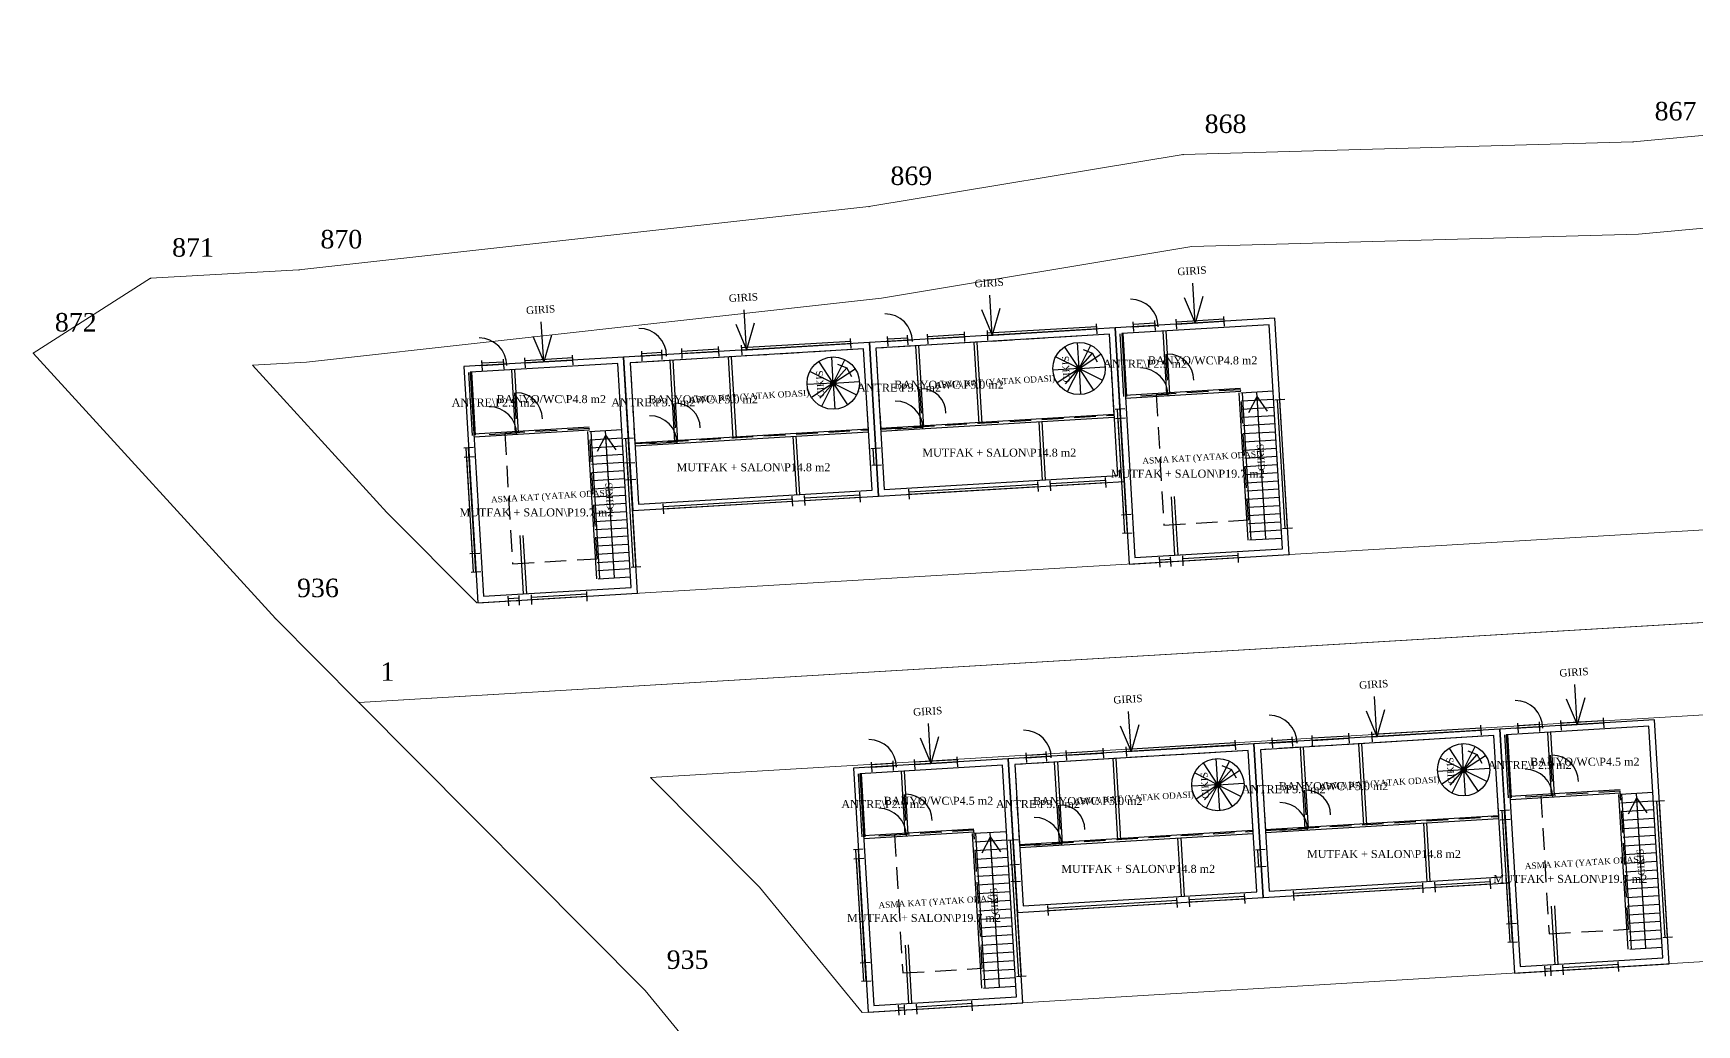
# Model space of a CAD drawing. Header units: metres. Extents: x 566397 to 566551, y 4178520 to 4178592.
# Drawn here: x 566396.6 to 566450.6, y 4178558.5 to 4178590.7 of the extents above; entities that cross this region are included whole.
import ezdxf
from ezdxf.enums import TextEntityAlignment as Align

# ---------------------------------------------------------------- set-up
doc = ezdxf.new("R2010")
doc.units = ezdxf.units.M
doc.linetypes.add('KESIKLI', pattern=[1.05, 0.7, -0.35])
for name, color, linetype, lineweight in [('ADA_SINIR', 5, 'Continuous', 0), ('BINA_115', 1, 'Continuous', 0), ('BINA_116', 1, 'Continuous', 0), ('CEKME_MESAFESI', 2, 'Continuous', 0), ('NOKTA', 7, 'Continuous', 0), ('NOKTA_NO', 8, 'Continuous', 0), ('PARSEL_BOLME', 1, 'Continuous', 0), ('PARSEL_SINIR', 3, 'Continuous', 0)]:
    doc.layers.add(name, color=color, linetype=linetype, lineweight=lineweight)
for name, color, linetype in [('TASLAK_ASMAKAT', 4, 'Continuous'), ('TASLAK_DUVAR', 7, 'Continuous'), ('TASLAK_GIRIS', 1, 'Continuous'), ('TASLAK_KAPI', 1, 'Continuous'), ('TASLAK_MEKAN', 2, 'Continuous'), ('TASLAK_MERDIVEN', 5, 'Continuous'), ('TASLAK_OK', 5, 'Continuous'), ('TASLAK_PENCERE', 3, 'Continuous')]:
    doc.layers.add(name, color=color, linetype=linetype)
doc.styles.get("Standard").update_dxf_attribs({"font": 'times.ttf'})

msp = doc.modelspace()

# ---------------------------------------------------------------- linework, layer by layer
at = {"layer": 'ADA_SINIR'}
msp.add_polyline3d([(566486.28, 4178536.71, 0), (566476.3, 4178543.48, 0), (566463.8, 4178550.41, 0), (566455.39, 4178543.76, 0), (566446.28, 4178534.52, 0), (566439.05, 4178526.23, 0), (566435.89, 4178520.41, 0), (566432.46, 4178537.17, 0), (566428.54, 4178544.88, 0), (566419.7, 4178555.67, 0), (566416.46, 4178559.62, 0), (566407.16, 4178568.98, 0), (566404.45, 4178571.7, 0), (566396.58, 4178580.33, 0), (566396.58, 4178580.33, 0), (566400.39, 4178582.76, 0), (566405.21, 4178583.03, 0), (566423.73, 4178585.09, 0), (566433.94, 4178586.78, 0), (566448.56, 4178587.19, 0), (566462.47, 4178588.47, 0), (566473.15, 4178586.97, 0), (566489.1, 4178587, 0)], dxfattribs=at)
at = {"layer": 'BINA_115'}
for points in [[(566432.189, 4178573.474, 0), (566437.381, 4178573.783, 0), (566436.925, 4178581.459, 0), (566431.732, 4178581.15, 0), (566432.189, 4178573.474, 0)], [(566424.043, 4178575.684, 0), (566432.029, 4178576.159, 0), (566431.732, 4178581.15, 0), (566423.747, 4178580.675, 0), (566424.043, 4178575.684, 0)], [(566416.057, 4178575.209, 0), (566424.043, 4178575.684, 0), (566423.747, 4178580.675, 0), (566415.761, 4178580.2, 0), (566416.057, 4178575.209, 0)], [(566411.025, 4178572.215, 0), (566416.217, 4178572.524, 0), (566415.761, 4178580.2, 0), (566410.568, 4178579.892, 0), (566411.025, 4178572.215, 0)]]:
    msp.add_polyline3d(points, close=True, dxfattribs=at)
at = {"layer": 'BINA_116'}
for points in [[(566436.544, 4178562.639, 0), (566444.529, 4178563.121, 0), (566444.228, 4178568.112, 0), (566436.242, 4178567.63, 0), (566436.544, 4178562.639, 0)], [(566444.707, 4178560.187, 0), (566449.735, 4178560.49, 0), (566449.256, 4178568.416, 0), (566444.228, 4178568.112, 0), (566444.707, 4178560.187, 0)], [(566428.558, 4178562.156, 0), (566436.544, 4178562.639, 0), (566436.242, 4178567.63, 0), (566428.257, 4178567.147, 0), (566428.558, 4178562.156, 0)], [(566423.707, 4178558.918, 0), (566428.736, 4178559.221, 0), (566428.257, 4178567.147, 0), (566423.228, 4178566.843, 0), (566423.707, 4178558.918, 0)]]:
    msp.add_polyline3d(points, close=True, dxfattribs=at)
at = {"layer": 'CEKME_MESAFESI'}
for points in [[(566405.46, 4178580.039, 0), (566424.141, 4178582.117, 0), (566434.228, 4178583.787, 0), (566448.74, 4178584.194, 0), (566462.398, 4178585.451, 0), (566472.943, 4178583.97, 0), (566489.228, 4178584, 0), (566502.828, 4178585.133, 0), (566517.699, 4178586.372, 0), (566526.9, 4178587.244, 0), (566539.77, 4178587.649, 0), (566541.424, 4178582.061, 0), (566543.051, 4178580.067, 0), (566410.996, 4178572.213, 0), (566408.07, 4178575.151, 0), (566403.702, 4178579.941, 0), (566405.46, 4178580.039, 0)], [(566423.513, 4178558.906, 0), (566420.175, 4178562.975, 0), (566416.635, 4178566.538, 0), (566529.75, 4178573.265, 0), (566524.255, 4178570.716, 0), (566516.762, 4178564.541, 0), (566423.513, 4178558.906, 0)]]:
    msp.add_polyline3d(points, close=True, dxfattribs=at)
at = {"layer": 'NOKTA'}
for p in [(566448.56, 4178587.19), (566433.94, 4178586.78), (566423.73, 4178585.09), (566400.39, 4178582.76), (566405.21, 4178583.03), (566396.58, 4178580.33), (566404.45, 4178571.7), (566407.16, 4178568.98), (566416.46, 4178559.62)]:
    msp.add_point(p, dxfattribs=at)
at = {"layer": 'PARSEL_BOLME'}
msp.add_line((566407.16, 4178568.98), (566549.08, 4178577.42), dxfattribs=at)
at = {"layer": 'PARSEL_SINIR'}
for points in [[(566396.58, 4178580.33, 0), (566400.39, 4178582.76, 0), (566405.21, 4178583.03, 0), (566423.73, 4178585.09, 0), (566433.94, 4178586.78, 0), (566448.56, 4178587.19, 0), (566462.47, 4178588.47, 0), (566473.15, 4178586.97, 0), (566489.1, 4178587, 0), (566502.79, 4178588.14, 0), (566517.43, 4178589.36, 0), (566526.71, 4178590.24, 0), (566541.99, 4178590.72, 0), (566544.13, 4178583.49, 0), (566549.08, 4178577.42, 0), (566407.16, 4178568.98, 0), (566404.45, 4178571.7, 0), (566396.58, 4178580.33, 0)], [(566407.16, 4178568.98, 0), (566549.08, 4178577.42, 0), (566542.44, 4178573.64, 0), (566526.94, 4178566.45, 0), (566521.31, 4178561.81, 0), (566419.7, 4178555.67, 0), (566416.46, 4178559.62, 0), (566407.16, 4178568.98, 0)]]:
    msp.add_polyline3d(points, close=True, dxfattribs=at)
at = {"layer": 'TASLAK_ASMAKAT', "linetype": 'KESIKLI'}
for points in [[(566424.114, 4178577.861), (566431.701, 4178578.312), (566431.545, 4178580.939), (566423.958, 4178580.488)], [(566416.128, 4178577.386), (566423.715, 4178577.837), (566423.558, 4178580.464), (566415.972, 4178580.013)], [(566433.316, 4178574.743), (566436.062, 4178574.906), (566435.81, 4178579.139), (566433.064, 4178578.975)], [(566412.151, 4178573.484), (566414.898, 4178573.648), (566414.647, 4178577.88), (566411.9, 4178577.717)], [(566428.627, 4178564.333), (566436.213, 4178564.791), (566436.055, 4178567.418), (566428.469, 4178566.959)], [(566436.613, 4178564.815), (566444.199, 4178565.274), (566444.04, 4178567.9), (566436.454, 4178567.442)], [(566445.832, 4178561.457), (566448.415, 4178561.613), (566448.144, 4178566.095), (566445.561, 4178565.938)], [(566424.833, 4178560.188), (566427.416, 4178560.344), (566427.145, 4178564.826), (566424.562, 4178564.67)]]:
    msp.add_lwpolyline(points, close=True, dxfattribs=at)
at = {"layer": 'TASLAK_DUVAR'}
for p, q in [((566432.016, 4178578.913), (566431.894, 4178580.959)), ((566432.115, 4178578.919), (566431.994, 4178580.965)), ((566433.413, 4178578.996), (566433.291, 4178581.043)), ((566433.513, 4178579.002), (566433.391, 4178581.049)), ((566425.413, 4178577.919), (566425.256, 4178580.565)), ((566425.513, 4178577.925), (566425.356, 4178580.571)), ((566427.31, 4178578.032), (566427.152, 4178580.677)), ((566427.41, 4178578.038), (566427.252, 4178580.683)), ((566417.427, 4178577.444), (566417.27, 4178580.09)), ((566417.527, 4178577.45), (566417.369, 4178580.096)), ((566419.324, 4178577.557), (566419.166, 4178580.202)), ((566419.424, 4178577.563), (566419.266, 4178580.208)), ((566410.851, 4178577.654), (566410.73, 4178579.701)), ((566410.951, 4178577.66), (566410.83, 4178579.707)), ((566412.249, 4178577.738), (566412.127, 4178579.784)), ((566412.349, 4178577.743), (566412.227, 4178579.79)), ((566432.062, 4178578.966), (566435.807, 4178579.189)), ((566432.068, 4178578.866), (566435.813, 4178579.089)), ((566436.051, 4178574.254), (566435.766, 4178579.036)), ((566436.151, 4178574.26), (566435.866, 4178579.042)), ((566424.112, 4178577.892), (566431.699, 4178578.343)), ((566424.118, 4178577.792), (566431.705, 4178578.243)), ((566410.898, 4178577.707), (566414.644, 4178577.93)), ((566410.904, 4178577.607), (566414.65, 4178577.83)), ((566414.887, 4178572.996), (566414.603, 4178577.777)), ((566414.987, 4178573.002), (566414.702, 4178577.783)), ((566416.126, 4178577.417), (566423.713, 4178577.868)), ((566416.132, 4178577.317), (566423.719, 4178577.768)), ((566429.372, 4178576.201), (566429.259, 4178578.098)), ((566429.472, 4178576.207), (566429.359, 4178578.104)), ((566421.386, 4178575.726), (566421.273, 4178577.623)), ((566421.486, 4178575.732), (566421.373, 4178577.629)), ((566433.676, 4178573.763), (566433.563, 4178575.659)), ((566433.776, 4178573.768), (566433.663, 4178575.665)), ((566412.512, 4178572.504), (566412.399, 4178574.401)), ((566412.612, 4178572.51), (566412.499, 4178574.407)), ((566444.513, 4178565.875), (566444.389, 4178567.921)), ((566444.613, 4178565.881), (566444.489, 4178567.927)), ((566445.911, 4178565.96), (566445.787, 4178568.006)), ((566446.01, 4178565.966), (566445.887, 4178568.012)), ((566437.911, 4178564.875), (566437.752, 4178567.52)), ((566438.011, 4178564.881), (566437.851, 4178567.526)), ((566439.808, 4178564.99), (566439.648, 4178567.635)), ((566439.908, 4178564.996), (566439.748, 4178567.641)), ((566429.926, 4178564.393), (566429.766, 4178567.038)), ((566430.026, 4178564.399), (566429.866, 4178567.044)), ((566431.823, 4178564.507), (566431.663, 4178567.152)), ((566431.922, 4178564.513), (566431.763, 4178567.158)), ((566423.514, 4178564.606), (566423.39, 4178566.653)), ((566423.613, 4178564.612), (566423.49, 4178566.659)), ((566424.911, 4178564.691), (566424.787, 4178566.737)), ((566425.011, 4178564.697), (566424.887, 4178566.743)), ((566444.56, 4178565.928), (566448.141, 4178566.144)), ((566444.566, 4178565.828), (566448.147, 4178566.045)), ((566448.404, 4178560.961), (566448.1, 4178565.992)), ((566448.504, 4178560.967), (566448.2, 4178565.998)), ((566436.611, 4178564.847), (566444.197, 4178565.305)), ((566423.561, 4178564.659), (566427.142, 4178564.876)), ((566423.567, 4178564.559), (566427.148, 4178564.776)), ((566427.405, 4178559.692), (566427.101, 4178564.723)), ((566427.505, 4178559.698), (566427.201, 4178564.729)), ((566428.625, 4178564.364), (566436.211, 4178564.823)), ((566428.631, 4178564.264), (566436.217, 4178564.723)), ((566436.617, 4178564.747), (566444.203, 4178565.205)), ((566441.872, 4178563.161), (566441.757, 4178565.057)), ((566441.972, 4178563.167), (566441.857, 4178565.064)), ((566433.887, 4178562.678), (566433.772, 4178564.575)), ((566433.986, 4178562.684), (566433.872, 4178564.581)), ((566446.03, 4178560.467), (566445.915, 4178562.363)), ((566446.13, 4178560.473), (566446.015, 4178562.369)), ((566425.03, 4178559.198), (566424.916, 4178561.094)), ((566425.13, 4178559.204), (566425.016, 4178561.1))]:
    msp.add_line(p, q, dxfattribs=at)
for points in [[(566432.189, 4178573.474), (566437.381, 4178573.783), (566436.924, 4178581.459), (566431.732, 4178581.15)], [(566424.043, 4178575.684), (566432.029, 4178576.159), (566431.732, 4178581.15), (566423.747, 4178580.675)], [(566424.231, 4178575.896), (566431.818, 4178576.347), (566431.545, 4178580.939), (566423.958, 4178580.488)], [(566432.377, 4178573.685), (566437.17, 4178573.97), (566436.737, 4178581.248), (566431.944, 4178580.962)], [(566416.057, 4178575.209), (566424.043, 4178575.684), (566423.746, 4178580.675), (566415.76, 4178580.2)], [(566416.245, 4178575.421), (566423.832, 4178575.872), (566423.558, 4178580.464), (566415.972, 4178580.013)], [(566411.025, 4178572.215), (566416.217, 4178572.524), (566415.761, 4178580.2), (566410.568, 4178579.892)], [(566411.212, 4178572.427), (566416.006, 4178572.712), (566415.573, 4178579.989), (566410.78, 4178579.704)], [(566436.544, 4178562.639), (566444.529, 4178563.121), (566444.228, 4178568.112), (566436.242, 4178567.629)], [(566444.707, 4178560.187), (566449.735, 4178560.49), (566449.256, 4178568.416), (566444.228, 4178568.112)], [(566444.894, 4178560.398), (566449.523, 4178560.678), (566449.069, 4178568.204), (566444.439, 4178567.924)], [(566428.558, 4178562.156), (566436.544, 4178562.639), (566436.242, 4178567.629), (566428.257, 4178567.147)], [(566428.746, 4178562.368), (566436.332, 4178562.826), (566436.055, 4178567.418), (566428.469, 4178566.959)], [(566436.731, 4178562.85), (566444.318, 4178563.309), (566444.04, 4178567.9), (566436.454, 4178567.442)], [(566423.707, 4178558.918), (566428.736, 4178559.221), (566428.257, 4178567.147), (566423.228, 4178566.843)], [(566423.895, 4178559.129), (566428.524, 4178559.409), (566428.069, 4178566.935), (566423.44, 4178566.656)]]:
    msp.add_lwpolyline(points, close=True, dxfattribs=at)
at = {"layer": 'TASLAK_GIRIS'}
for p, q in [((566434.328, 4178581.305), (566434.251, 4178582.602)), ((566427.739, 4178580.913), (566427.662, 4178582.21)), ((566433.978, 4178582.135), (566434.328, 4178581.305)), ((566434.577, 4178582.171), (566434.328, 4178581.305)), ((566419.753, 4178580.438), (566419.676, 4178581.735)), ((566427.39, 4178581.743), (566427.739, 4178580.913)), ((566427.988, 4178581.779), (566427.739, 4178580.913)), ((566413.165, 4178580.046), (566413.087, 4178581.344)), ((566413.414, 4178580.912), (566413.165, 4178580.046)), ((566419.403, 4178581.268), (566419.753, 4178580.438)), ((566420.002, 4178581.304), (566419.753, 4178580.438)), ((566412.815, 4178580.877), (566413.165, 4178580.046)), ((566446.742, 4178568.264), (566446.664, 4178569.562)), ((566440.235, 4178567.871), (566440.157, 4178569.168)), ((566446.391, 4178569.094), (566446.742, 4178568.264)), ((566446.99, 4178569.13), (566446.742, 4178568.264)), ((566432.25, 4178567.388), (566432.171, 4178568.686)), ((566439.884, 4178568.701), (566440.235, 4178567.871)), ((566440.483, 4178568.737), (566440.235, 4178567.871)), ((566425.742, 4178566.995), (566425.664, 4178568.293)), ((566431.899, 4178568.219), (566432.25, 4178567.388)), ((566432.498, 4178568.255), (566432.25, 4178567.388)), ((566425.392, 4178567.825), (566425.742, 4178566.995)), ((566425.991, 4178567.862), (566425.742, 4178566.995))]:
    msp.add_line(p, q, dxfattribs=at)
at = {"layer": 'TASLAK_KAPI'}
for p, q in [((566432.231, 4178581.18), (566433.13, 4178581.233)), ((566424.246, 4178580.705), (566425.144, 4178580.758)), ((566411.067, 4178579.921), (566411.966, 4178579.975)), ((566416.26, 4178580.23), (566417.158, 4178580.283)), ((566433.436, 4178579.448), (566433.386, 4178580.297)), ((566412.272, 4178578.19), (566412.222, 4178579.038)), ((566425.436, 4178578.372), (566425.389, 4178579.17)), ((566432.555, 4178578.945), (566433.453, 4178578.999)), ((566417.45, 4178577.897), (566417.403, 4178578.695)), ((566411.391, 4178577.686), (566412.289, 4178577.74)), ((566424.587, 4178577.87), (566425.485, 4178577.924)), ((566416.601, 4178577.395), (566417.499, 4178577.449)), ((566444.727, 4178568.142), (566445.625, 4178568.196)), ((566436.741, 4178567.66), (566437.64, 4178567.714)), ((566423.727, 4178566.873), (566424.626, 4178566.928)), ((566428.756, 4178567.177), (566429.654, 4178567.231)), ((566445.933, 4178566.412), (566445.882, 4178567.26)), ((566424.934, 4178565.143), (566424.883, 4178565.991)), ((566437.934, 4178565.327), (566437.886, 4178566.126)), ((566445.052, 4178565.908), (566445.95, 4178565.962)), ((566429.949, 4178564.845), (566429.901, 4178565.643)), ((566424.053, 4178564.639), (566424.951, 4178564.693)), ((566437.085, 4178564.825), (566437.984, 4178564.88)), ((566429.1, 4178564.343), (566429.998, 4178564.397))]:
    msp.add_line(p, q, dxfattribs=at)
for centre, radius in [((566432.231, 4178581.18), 0.9), ((566424.246, 4178580.705), 0.9), ((566416.26, 4178580.23), 0.9), ((566411.067, 4178579.921), 0.9), ((566432.555, 4178578.945), 0.9), ((566433.436, 4178579.448), 0.85), ((566412.272, 4178578.19), 0.85), ((566424.587, 4178577.87), 0.9), ((566425.436, 4178578.372), 0.8), ((566411.391, 4178577.686), 0.9), ((566416.601, 4178577.395), 0.9), ((566417.45, 4178577.897), 0.8), ((566444.727, 4178568.142), 0.9), ((566436.741, 4178567.66), 0.9), ((566428.756, 4178567.177), 0.9), ((566423.727, 4178566.873), 0.9), ((566445.933, 4178566.412), 0.85), ((566445.052, 4178565.908), 0.9), ((566424.934, 4178565.143), 0.85), ((566437.934, 4178565.327), 0.8), ((566424.053, 4178564.639), 0.9), ((566429.1, 4178564.343), 0.9), ((566429.949, 4178564.845), 0.8), ((566437.085, 4178564.825), 0.9)]:
    msp.add_arc(centre, radius, 0, 90, dxfattribs=at)
at = {"layer": 'TASLAK_MERDIVEN'}
for p, q in [((566430.559, 4178579.828), (566430.091, 4178580.538)), ((566430.559, 4178579.828), (566430.508, 4178580.677)), ((566430.559, 4178579.828), (566430.939, 4178580.588)), ((566422.573, 4178579.353), (566422.105, 4178580.063)), ((566422.573, 4178579.353), (566422.522, 4178580.202)), ((566422.573, 4178579.353), (566422.953, 4178580.113)), ((566422.573, 4178579.353), (566423.282, 4178579.821)), ((566430.559, 4178579.828), (566429.71, 4178579.778)), ((566430.559, 4178579.828), (566429.799, 4178580.209)), ((566430.559, 4178579.828), (566429.849, 4178579.36)), ((566430.559, 4178579.828), (566430.178, 4178579.068)), ((566430.559, 4178579.828), (566431.268, 4178580.296)), ((566430.559, 4178579.828), (566431.407, 4178579.879)), ((566430.559, 4178579.828), (566430.609, 4178578.98)), ((566430.559, 4178579.828), (566431.027, 4178579.119)), ((566430.559, 4178579.828), (566431.319, 4178579.448)), ((566422.573, 4178579.353), (566421.724, 4178579.303)), ((566422.573, 4178579.353), (566421.813, 4178579.734)), ((566422.573, 4178579.353), (566421.863, 4178578.885)), ((566422.573, 4178579.353), (566422.192, 4178578.593)), ((566422.573, 4178579.353), (566423.421, 4178579.404)), ((566422.573, 4178579.353), (566422.623, 4178578.505)), ((566422.573, 4178579.353), (566423.041, 4178578.644)), ((566422.573, 4178579.353), (566423.333, 4178578.973)), ((566435.816, 4178579.039), (566436.864, 4178579.101)), ((566435.832, 4178578.773), (566436.88, 4178578.836)), ((566436.625, 4178574.289), (566436.34, 4178579.07)), ((566435.848, 4178578.508), (566436.896, 4178578.57)), ((566435.864, 4178578.242), (566436.912, 4178578.304)), ((566414.653, 4178577.78), (566415.701, 4178577.843)), ((566415.461, 4178573.03), (566415.177, 4178577.811)), ((566435.879, 4178577.976), (566436.927, 4178578.039)), ((566435.895, 4178577.711), (566436.943, 4178577.773)), ((566414.668, 4178577.515), (566415.716, 4178577.577)), ((566414.684, 4178577.249), (566415.732, 4178577.311)), ((566435.911, 4178577.445), (566436.959, 4178577.507)), ((566435.927, 4178577.179), (566436.975, 4178577.242)), ((566414.7, 4178576.983), (566415.748, 4178577.046)), ((566414.716, 4178576.718), (566415.764, 4178576.78)), ((566435.943, 4178576.914), (566436.991, 4178576.976)), ((566435.958, 4178576.648), (566437.007, 4178576.711)), ((566414.731, 4178576.452), (566415.78, 4178576.514)), ((566414.747, 4178576.186), (566415.795, 4178576.249)), ((566435.974, 4178576.383), (566437.022, 4178576.445)), ((566435.99, 4178576.117), (566437.038, 4178576.179)), ((566414.763, 4178575.921), (566415.811, 4178575.983)), ((566414.779, 4178575.655), (566415.827, 4178575.717)), ((566436.006, 4178575.851), (566437.054, 4178575.914)), ((566436.022, 4178575.586), (566437.07, 4178575.648)), ((566414.795, 4178575.39), (566415.843, 4178575.452)), ((566414.81, 4178575.124), (566415.859, 4178575.186)), ((566436.037, 4178575.32), (566437.086, 4178575.382)), ((566436.053, 4178575.054), (566437.101, 4178575.117)), ((566414.826, 4178574.858), (566415.874, 4178574.921)), ((566414.842, 4178574.593), (566415.89, 4178574.655)), ((566436.069, 4178574.789), (566437.117, 4178574.851)), ((566436.085, 4178574.523), (566437.133, 4178574.585)), ((566414.858, 4178574.327), (566415.906, 4178574.389)), ((566414.874, 4178574.061), (566415.922, 4178574.124)), ((566436.101, 4178574.257), (566437.149, 4178574.32)), ((566414.889, 4178573.796), (566415.937, 4178573.858)), ((566414.905, 4178573.53), (566415.953, 4178573.592)), ((566414.921, 4178573.264), (566415.969, 4178573.327)), ((566414.937, 4178572.999), (566415.985, 4178573.061)), ((566443.055, 4178566.789), (566442.587, 4178567.498)), ((566443.055, 4178566.789), (566443.004, 4178567.637)), ((566443.055, 4178566.789), (566443.435, 4178567.549)), ((566435.07, 4178566.306), (566434.601, 4178567.016)), ((566435.07, 4178566.306), (566435.019, 4178567.155)), ((566435.07, 4178566.306), (566435.45, 4178567.067)), ((566443.055, 4178566.789), (566442.295, 4178567.169)), ((566443.055, 4178566.789), (566443.765, 4178567.258)), ((566443.055, 4178566.789), (566443.904, 4178566.84)), ((566435.07, 4178566.306), (566434.221, 4178566.255)), ((566435.07, 4178566.306), (566434.309, 4178566.686)), ((566435.07, 4178566.306), (566434.361, 4178565.838)), ((566435.07, 4178566.306), (566434.69, 4178565.546)), ((566435.07, 4178566.306), (566435.779, 4178566.775)), ((566435.07, 4178566.306), (566435.918, 4178566.358)), ((566435.07, 4178566.306), (566435.121, 4178565.458)), ((566435.07, 4178566.306), (566435.539, 4178565.597)), ((566435.07, 4178566.306), (566435.83, 4178565.927)), ((566443.055, 4178566.789), (566442.207, 4178566.738)), ((566443.055, 4178566.789), (566442.346, 4178566.32)), ((566443.055, 4178566.789), (566442.676, 4178566.028)), ((566443.055, 4178566.789), (566443.107, 4178565.94)), ((566443.055, 4178566.789), (566443.524, 4178566.08)), ((566443.055, 4178566.789), (566443.816, 4178566.409)), ((566448.15, 4178565.995), (566449.198, 4178566.058)), ((566448.167, 4178565.715), (566449.215, 4178565.779)), ((566448.978, 4178560.996), (566448.674, 4178566.026)), ((566448.184, 4178565.436), (566449.232, 4178565.499)), ((566448.201, 4178565.156), (566449.249, 4178565.22)), ((566427.151, 4178564.726), (566428.199, 4178564.789)), ((566427.979, 4178559.727), (566427.675, 4178564.757)), ((566448.218, 4178564.877), (566449.266, 4178564.94)), ((566427.168, 4178564.446), (566428.216, 4178564.51)), ((566427.185, 4178564.167), (566428.233, 4178564.23)), ((566448.235, 4178564.597), (566449.283, 4178564.661)), ((566448.252, 4178564.318), (566449.3, 4178564.381)), ((566427.201, 4178563.887), (566428.25, 4178563.951)), ((566427.218, 4178563.608), (566428.266, 4178563.671)), ((566448.268, 4178564.038), (566449.317, 4178564.102)), ((566448.285, 4178563.759), (566449.333, 4178563.822)), ((566427.235, 4178563.328), (566428.283, 4178563.392)), ((566427.252, 4178563.049), (566428.3, 4178563.112)), ((566448.302, 4178563.479), (566449.35, 4178563.543)), ((566448.319, 4178563.2), (566449.367, 4178563.263)), ((566427.269, 4178562.769), (566428.317, 4178562.833)), ((566427.286, 4178562.49), (566428.334, 4178562.553)), ((566448.336, 4178562.92), (566449.384, 4178562.984)), ((566448.353, 4178562.641), (566449.401, 4178562.704)), ((566427.303, 4178562.21), (566428.351, 4178562.274)), ((566427.32, 4178561.931), (566428.368, 4178561.994)), ((566448.37, 4178562.361), (566449.418, 4178562.425)), ((566448.387, 4178562.082), (566449.435, 4178562.145)), ((566427.337, 4178561.651), (566428.385, 4178561.715)), ((566427.353, 4178561.372), (566428.402, 4178561.435)), ((566448.404, 4178561.802), (566449.452, 4178561.866)), ((566448.42, 4178561.523), (566449.469, 4178561.586)), ((566427.37, 4178561.092), (566428.418, 4178561.156)), ((566448.437, 4178561.243), (566449.485, 4178561.307)), ((566448.454, 4178560.964), (566449.502, 4178561.027)), ((566427.387, 4178560.813), (566428.435, 4178560.876)), ((566427.404, 4178560.533), (566428.452, 4178560.597)), ((566427.421, 4178560.254), (566428.469, 4178560.317)), ((566427.438, 4178559.975), (566428.486, 4178560.038)), ((566427.455, 4178559.695), (566428.503, 4178559.758))]:
    msp.add_line(p, q, dxfattribs=at)
for centre, radius in [((566430.559, 4178579.828), 0.85), ((566422.573, 4178579.353), 0.85), ((566430.559, 4178579.828), 0.09), ((566422.573, 4178579.353), 0.09), ((566443.055, 4178566.789), 0.85), ((566435.07, 4178566.306), 0.85), ((566443.055, 4178566.789), 0.09), ((566435.07, 4178566.306), 0.09)]:
    msp.add_circle(centre, radius, dxfattribs=at)
at = {"layer": 'TASLAK_OK'}
for p, q in [((566430.692, 4178580.449), (566430.998, 4178580.323)), ((566422.134, 4178578.859), (566423.012, 4178579.848)), ((566422.706, 4178579.974), (566423.012, 4178579.848)), ((566423.173, 4178579.559), (566423.012, 4178579.848)), ((566430.12, 4178579.334), (566430.998, 4178580.323)), ((566431.16, 4178580.034), (566430.998, 4178580.323)), ((566436.079, 4178578.403), (566436.349, 4178578.92)), ((566436.604, 4178574.638), (566436.349, 4178578.92)), ((566436.678, 4178578.439), (566436.349, 4178578.92)), ((566414.916, 4178577.145), (566415.185, 4178577.662)), ((566415.44, 4178573.379), (566415.185, 4178577.662)), ((566415.515, 4178577.18), (566415.185, 4178577.662)), ((566443.188, 4178567.41), (566443.494, 4178567.284)), ((566435.203, 4178566.928), (566435.508, 4178566.801)), ((566442.617, 4178566.294), (566443.494, 4178567.284)), ((566443.656, 4178566.996), (566443.494, 4178567.284)), ((566434.631, 4178565.812), (566435.508, 4178566.801)), ((566435.671, 4178566.513), (566435.508, 4178566.801)), ((566448.414, 4178565.359), (566448.683, 4178565.877)), ((566448.957, 4178561.345), (566448.683, 4178565.877)), ((566449.013, 4178565.396), (566448.683, 4178565.877)), ((566427.415, 4178564.091), (566427.684, 4178564.608)), ((566427.958, 4178560.076), (566427.684, 4178564.608)), ((566428.013, 4178564.127), (566427.684, 4178564.608))]:
    msp.add_line(p, q, dxfattribs=at)
at = {"layer": 'TASLAK_PENCERE'}
for p, q in [((566433.738, 4178581.109), (566433.719, 4178581.429)), ((566433.724, 4178581.349), (566435.272, 4178581.441)), ((566435.287, 4178581.201), (566435.268, 4178581.521)), ((566425.004, 4178580.59), (566424.985, 4178580.909)), ((566425.653, 4178580.628), (566425.634, 4178580.948)), ((566425.638, 4178580.868), (566426.836, 4178580.939)), ((566426.851, 4178580.7), (566426.832, 4178581.019)), ((566427.599, 4178580.744), (566427.58, 4178581.064)), ((566427.585, 4178580.984), (566431.129, 4178581.194)), ((566427.59, 4178580.904), (566431.133, 4178581.115)), ((566431.143, 4178580.955), (566431.124, 4178581.274)), ((566432.341, 4178581.026), (566432.322, 4178581.346)), ((566432.326, 4178581.266), (566433.025, 4178581.307)), ((566432.331, 4178581.186), (566433.03, 4178581.227)), ((566433.039, 4178581.068), (566433.02, 4178581.387)), ((566433.729, 4178581.269), (566435.277, 4178581.361)), ((566416.369, 4178580.076), (566416.35, 4178580.396)), ((566416.355, 4178580.316), (566417.003, 4178580.354)), ((566417.018, 4178580.115), (566416.999, 4178580.434)), ((566417.667, 4178580.153), (566417.648, 4178580.473)), ((566417.652, 4178580.393), (566418.85, 4178580.464)), ((566417.657, 4178580.313), (566418.855, 4178580.384)), ((566418.864, 4178580.225), (566418.845, 4178580.544)), ((566419.613, 4178580.269), (566419.594, 4178580.589)), ((566419.599, 4178580.509), (566423.142, 4178580.719)), ((566419.604, 4178580.429), (566423.147, 4178580.64)), ((566423.157, 4178580.48), (566423.138, 4178580.799)), ((566424.355, 4178580.551), (566424.336, 4178580.871)), ((566424.341, 4178580.791), (566424.99, 4178580.829)), ((566424.345, 4178580.711), (566424.994, 4178580.749)), ((566425.643, 4178580.788), (566426.841, 4178580.859)), ((566411.177, 4178579.767), (566411.158, 4178580.087)), ((566411.162, 4178580.007), (566411.861, 4178580.049)), ((566411.167, 4178579.927), (566411.866, 4178579.969)), ((566411.875, 4178579.809), (566411.856, 4178580.128)), ((566412.574, 4178579.851), (566412.555, 4178580.17)), ((566412.56, 4178580.09), (566414.109, 4178580.182)), ((566412.565, 4178580.01), (566414.114, 4178580.102)), ((566414.123, 4178579.943), (566414.104, 4178580.262)), ((566416.359, 4178580.236), (566417.008, 4178580.275)), ((566437.241, 4178578.823), (566436.922, 4178578.804)), ((566437.251, 4178574.626), (566437.002, 4178578.809)), ((566437.331, 4178574.631), (566437.082, 4178578.814)), ((566432.049, 4178578.514), (566431.73, 4178578.495)), ((566432.067, 4178578.215), (566431.748, 4178578.196)), ((566432.014, 4178575.066), (566431.81, 4178578.5)), ((566432.05, 4178574.467), (566431.828, 4178578.201)), ((566432.094, 4178575.071), (566431.89, 4178578.505)), ((566432.13, 4178574.472), (566431.907, 4178578.205)), ((566410.885, 4178577.256), (566410.566, 4178577.237)), ((566410.85, 4178573.808), (566410.646, 4178577.241)), ((566410.93, 4178573.812), (566410.725, 4178577.246)), ((566416.078, 4178577.565), (566415.758, 4178577.546)), ((566416.087, 4178573.368), (566415.838, 4178577.55)), ((566416.167, 4178573.372), (566415.918, 4178577.555)), ((566424.111, 4178577.241), (566423.792, 4178577.222)), ((566423.904, 4178576.678), (566423.872, 4178577.227)), ((566423.984, 4178576.682), (566423.951, 4178577.231)), ((566410.903, 4178576.956), (566410.584, 4178576.937)), ((566410.885, 4178573.209), (566410.663, 4178576.942)), ((566410.965, 4178573.213), (566410.743, 4178576.947)), ((566416.125, 4178576.766), (566415.806, 4178576.747)), ((566415.918, 4178576.203), (566415.886, 4178576.752)), ((566415.998, 4178576.207), (566415.965, 4178576.756)), ((566424.144, 4178576.692), (566423.824, 4178576.673)), ((566416.158, 4178576.217), (566415.838, 4178576.198)), ((566425.037, 4178575.823), (566429.229, 4178576.073)), ((566429.244, 4178575.833), (566429.225, 4178576.153)), ((566429.643, 4178575.857), (566429.624, 4178576.176)), ((566429.629, 4178576.096), (566431.426, 4178576.203)), ((566429.634, 4178576.017), (566431.43, 4178576.123)), ((566431.44, 4178575.964), (566431.421, 4178576.283)), ((566417.051, 4178575.348), (566421.243, 4178575.598)), ((566417.056, 4178575.269), (566421.248, 4178575.518)), ((566421.258, 4178575.358), (566421.239, 4178575.678)), ((566421.657, 4178575.382), (566421.638, 4178575.701)), ((566421.643, 4178575.621), (566423.439, 4178575.728)), ((566421.647, 4178575.542), (566423.444, 4178575.648)), ((566423.454, 4178575.489), (566423.435, 4178575.808)), ((566425.051, 4178575.584), (566425.032, 4178575.903)), ((566425.042, 4178575.744), (566429.234, 4178575.993)), ((566417.065, 4178575.109), (566417.046, 4178575.428)), ((566432.254, 4178575.08), (566431.934, 4178575.061)), ((566432.289, 4178574.482), (566431.97, 4178574.463)), ((566437.49, 4178574.641), (566437.171, 4178574.622)), ((566411.089, 4178573.822), (566410.77, 4178573.803)), ((566416.326, 4178573.382), (566416.007, 4178573.363)), ((566433.197, 4178573.373), (566433.178, 4178573.693)), ((566433.182, 4178573.613), (566433.533, 4178573.634)), ((566433.187, 4178573.533), (566433.538, 4178573.554)), ((566433.547, 4178573.394), (566433.528, 4178573.714)), ((566433.947, 4178573.418), (566433.928, 4178573.737)), ((566433.932, 4178573.658), (566435.729, 4178573.764)), ((566433.937, 4178573.578), (566435.734, 4178573.685)), ((566435.743, 4178573.525), (566435.724, 4178573.844)), ((566411.125, 4178573.223), (566410.805, 4178573.204)), ((566412.032, 4178572.115), (566412.013, 4178572.434)), ((566412.018, 4178572.354), (566412.369, 4178572.375)), ((566412.023, 4178572.275), (566412.374, 4178572.295)), ((566412.383, 4178572.136), (566412.364, 4178572.455)), ((566412.783, 4178572.159), (566412.764, 4178572.479)), ((566412.768, 4178572.399), (566414.565, 4178572.506)), ((566412.773, 4178572.319), (566414.57, 4178572.426)), ((566414.58, 4178572.266), (566414.561, 4178572.586)), ((566447.619, 4178568.157), (566447.6, 4178568.476)), ((566439.346, 4178567.657), (566439.327, 4178567.976)), ((566440.095, 4178567.702), (566440.076, 4178568.021)), ((566440.08, 4178567.942), (566443.624, 4178568.156)), ((566440.085, 4178567.862), (566443.629, 4178568.076)), ((566443.638, 4178567.916), (566443.619, 4178568.236)), ((566444.836, 4178567.989), (566444.817, 4178568.308)), ((566444.822, 4178568.228), (566445.52, 4178568.27)), ((566444.827, 4178568.148), (566445.525, 4178568.19)), ((566445.535, 4178568.031), (566445.516, 4178568.35)), ((566446.234, 4178568.073), (566446.214, 4178568.392)), ((566446.219, 4178568.313), (566447.604, 4178568.396)), ((566446.224, 4178568.233), (566447.609, 4178568.316)), ((566429.514, 4178567.063), (566429.495, 4178567.382)), ((566430.163, 4178567.102), (566430.144, 4178567.421)), ((566430.149, 4178567.341), (566431.346, 4178567.414)), ((566431.361, 4178567.174), (566431.342, 4178567.494)), ((566432.109, 4178567.22), (566432.09, 4178567.539)), ((566432.095, 4178567.459), (566435.638, 4178567.673)), ((566432.1, 4178567.379), (566435.643, 4178567.593)), ((566435.653, 4178567.434), (566435.634, 4178567.753)), ((566436.851, 4178567.506), (566436.832, 4178567.825)), ((566436.836, 4178567.746), (566437.485, 4178567.785)), ((566436.841, 4178567.666), (566437.49, 4178567.705)), ((566437.5, 4178567.545), (566437.48, 4178567.865)), ((566438.148, 4178567.584), (566438.129, 4178567.904)), ((566438.134, 4178567.824), (566439.332, 4178567.896)), ((566438.139, 4178567.744), (566439.337, 4178567.816)), ((566423.837, 4178566.72), (566423.817, 4178567.039)), ((566423.822, 4178566.959), (566424.521, 4178567.001)), ((566423.827, 4178566.879), (566424.526, 4178566.921)), ((566424.535, 4178566.762), (566424.516, 4178567.081)), ((566425.234, 4178566.804), (566425.215, 4178567.123)), ((566425.22, 4178567.044), (566426.605, 4178567.127)), ((566425.225, 4178566.964), (566426.61, 4178567.047)), ((566426.619, 4178566.888), (566426.6, 4178567.207)), ((566428.865, 4178567.023), (566428.846, 4178567.343)), ((566428.851, 4178567.263), (566429.5, 4178567.302)), ((566428.856, 4178567.183), (566429.505, 4178567.222)), ((566430.153, 4178567.262), (566431.351, 4178567.334)), ((566449.576, 4178565.78), (566449.256, 4178565.761)), ((566449.604, 4178561.334), (566449.336, 4178565.766)), ((566449.684, 4178561.339), (566449.416, 4178565.771)), ((566444.547, 4178565.477), (566444.228, 4178565.457)), ((566444.53, 4178561.779), (566444.308, 4178565.462)), ((566444.61, 4178561.784), (566444.388, 4178565.467)), ((566444.565, 4178565.177), (566444.246, 4178565.158)), ((566444.566, 4178561.18), (566444.326, 4178565.163)), ((566444.646, 4178561.185), (566444.406, 4178565.167)), ((566423.548, 4178564.208), (566423.228, 4178564.188)), ((566423.531, 4178560.51), (566423.308, 4178564.193)), ((566423.611, 4178560.515), (566423.388, 4178564.198)), ((566428.576, 4178564.511), (566428.257, 4178564.492)), ((566428.605, 4178560.065), (566428.337, 4178564.497)), ((566428.684, 4178560.07), (566428.417, 4178564.502)), ((566436.61, 4178564.195), (566436.291, 4178564.176)), ((566436.404, 4178563.632), (566436.371, 4178564.181)), ((566436.484, 4178563.637), (566436.45, 4178564.186)), ((566423.566, 4178563.908), (566423.246, 4178563.889)), ((566423.567, 4178559.911), (566423.326, 4178563.894)), ((566423.647, 4178559.916), (566423.406, 4178563.898)), ((566428.625, 4178563.713), (566428.305, 4178563.694)), ((566428.418, 4178563.149), (566428.385, 4178563.698)), ((566428.498, 4178563.154), (566428.465, 4178563.703)), ((566436.643, 4178563.646), (566436.324, 4178563.627)), ((566428.658, 4178563.164), (566428.338, 4178563.145)), ((566441.744, 4178562.793), (566441.725, 4178563.112)), ((566442.143, 4178562.817), (566442.124, 4178563.136)), ((566442.129, 4178563.056), (566443.926, 4178563.165)), ((566442.134, 4178562.976), (566443.93, 4178563.085)), ((566443.94, 4178562.925), (566443.921, 4178563.245)), ((566429.552, 4178562.296), (566433.744, 4178562.55)), ((566433.759, 4178562.31), (566433.739, 4178562.629)), ((566434.158, 4178562.334), (566434.139, 4178562.654)), ((566434.143, 4178562.574), (566435.94, 4178562.682)), ((566434.148, 4178562.494), (566435.945, 4178562.602)), ((566435.955, 4178562.443), (566435.935, 4178562.762)), ((566437.552, 4178562.539), (566437.532, 4178562.859)), ((566437.537, 4178562.779), (566441.73, 4178563.032)), ((566437.542, 4178562.699), (566441.734, 4178562.952)), ((566429.566, 4178562.057), (566429.547, 4178562.376)), ((566429.557, 4178562.216), (566433.749, 4178562.47)), ((566444.77, 4178561.793), (566444.45, 4178561.774)), ((566444.806, 4178561.194), (566444.487, 4178561.175)), ((566449.844, 4178561.348), (566449.524, 4178561.329)), ((566423.77, 4178560.524), (566423.451, 4178560.505)), ((566445.714, 4178560.087), (566445.695, 4178560.407)), ((566445.902, 4178560.098), (566445.883, 4178560.418)), ((566446.301, 4178560.123), (566446.282, 4178560.442)), ((566446.287, 4178560.362), (566448.083, 4178560.471)), ((566446.291, 4178560.282), (566448.088, 4178560.391)), ((566448.098, 4178560.231), (566448.079, 4178560.551)), ((566423.807, 4178559.925), (566423.487, 4178559.906)), ((566428.844, 4178560.08), (566428.525, 4178560.06)), ((566445.7, 4178560.327), (566445.887, 4178560.338)), ((566445.705, 4178560.247), (566445.892, 4178560.258)), ((566427.098, 4178558.962), (566427.079, 4178559.282)), ((566424.715, 4178558.818), (566424.696, 4178559.138)), ((566424.701, 4178559.058), (566424.888, 4178559.069)), ((566424.705, 4178558.978), (566424.893, 4178558.989)), ((566424.902, 4178558.83), (566424.883, 4178559.149)), ((566425.302, 4178558.854), (566425.282, 4178559.173)), ((566425.287, 4178559.093), (566427.084, 4178559.202)), ((566425.292, 4178559.013), (566427.089, 4178559.122))]:
    msp.add_line(p, q, dxfattribs=at)

# ---------------------------------------------------------------- texts
at = {"layer": 'NOKTA_NO'}
for s, p in [('867', (566449.26, 4178587.89)), ('868', (566434.64, 4178587.48)), ('869', (566424.43, 4178585.79)), ('870', (566405.91, 4178583.73)), ('871', (566401.09, 4178583.46)), ('872', (566397.28, 4178581.03)), ('936', (566405.15, 4178572.4)), ('1', (566407.86, 4178569.68)), ('935', (566417.16, 4178560.32))]:
    msp.add_text(s, height=0.6, dxfattribs=at).set_placement(p)
at = {"layer": 'TASLAK_ASMAKAT'}
for rotation, p in [(3.4034, (566427.829, 4178579.4)), (3.4031, (566419.843, 4178578.925)), (3.4037, (566434.563, 4178576.941)), (3.403, (566413.399, 4178575.682)), (3.458, (566440.326, 4178566.358)), (3.4576, (566432.341, 4178565.875)), (3.4574, (566446.988, 4178563.776)), (3.4574, (566425.989, 4178562.507))]:
    msp.add_text('ASMA KAT (YATAK ODASI)', height=0.2, rotation=rotation, dxfattribs=at).set_placement(p, align=Align.MIDDLE_CENTER)
at = {"layer": 'TASLAK_GIRIS'}
for rotation, p in [(3.4037, (566434.227, 4178583.002)), (3.4034, (566427.639, 4178582.61)), (3.4031, (566419.652, 4178582.135)), (3.403, (566413.064, 4178581.743)), (3.4574, (566446.639, 4178569.961)), (3.458, (566440.132, 4178569.568)), (3.4576, (566432.147, 4178569.085)), (3.4574, (566425.64, 4178568.692))]:
    msp.add_text('GIRIS', height=0.24, rotation=rotation, dxfattribs=at).set_placement(p, align=Align.MIDDLE_CENTER)
at = {"layer": 'TASLAK_MEKAN'}
for s, p in [('ANTRE\\P2.9 m2', (566432.703, 4178579.981)), ('BANYO/WC\\P4.8 m2', (566434.576, 4178580.092)), ('ANTRE\\P3.6 m2', (566424.711, 4178579.205)), ('BANYO/WC\\P5.0 m2', (566426.333, 4178579.301)), ('ANTRE\\P2.9 m2', (566411.539, 4178578.722)), ('BANYO/WC\\P4.8 m2', (566413.412, 4178578.834)), ('ANTRE\\P3.6 m2', (566416.724, 4178578.73)), ('BANYO/WC\\P5.0 m2', (566418.347, 4178578.826)), ('MUTFAK + SALON\\P14.8 m2', (566427.967, 4178577.095)), ('MUTFAK + SALON\\P14.8 m2', (566419.981, 4178576.62)), ('MUTFAK + SALON\\P19.7 m2', (566434.093, 4178576.412)), ('MUTFAK + SALON\\P19.7 m2', (566412.929, 4178575.153)), ('ANTRE\\P2.9 m2', (566445.2, 4178566.944)), ('BANYO/WC\\P4.5 m2', (566446.991, 4178567.052)), ('ANTRE\\P3.6 m2', (566437.208, 4178566.16)), ('BANYO/WC\\P5.0 m2', (566438.83, 4178566.258)), ('ANTRE\\P2.9 m2', (566424.2, 4178565.675)), ('BANYO/WC\\P4.5 m2', (566425.991, 4178565.783)), ('ANTRE\\P3.6 m2', (566429.222, 4178565.678)), ('BANYO/WC\\P5.0 m2', (566430.844, 4178565.776)), ('MUTFAK + SALON\\P14.8 m2', (566440.466, 4178564.053)), ('MUTFAK + SALON\\P14.8 m2', (566432.48, 4178563.57)), ('MUTFAK + SALON\\P19.7 m2', (566446.519, 4178563.246)), ('MUTFAK + SALON\\P19.7 m2', (566425.52, 4178561.977))]:
    msp.add_text(s, height=0.26, dxfattribs=at).set_placement(p, align=Align.MIDDLE_CENTER)
at = {"layer": 'TASLAK_OK'}
for rotation, p in [(93.4039, (566430.135, 4178579.803)), (93.4056, (566422.148, 4178579.328)), (93.4052, (566436.467, 4178576.945)), (93.4016, (566415.303, 4178575.686)), (93.458, (566442.631, 4178566.763)), (93.458, (566434.646, 4178566.281)), (93.4585, (566448.809, 4178563.791)), (93.4585, (566427.81, 4178562.522))]:
    msp.add_text('CIKIS', height=0.22, rotation=rotation, dxfattribs=at).set_placement(p, align=Align.MIDDLE_CENTER)

doc.saveas('drawing.dxf')
